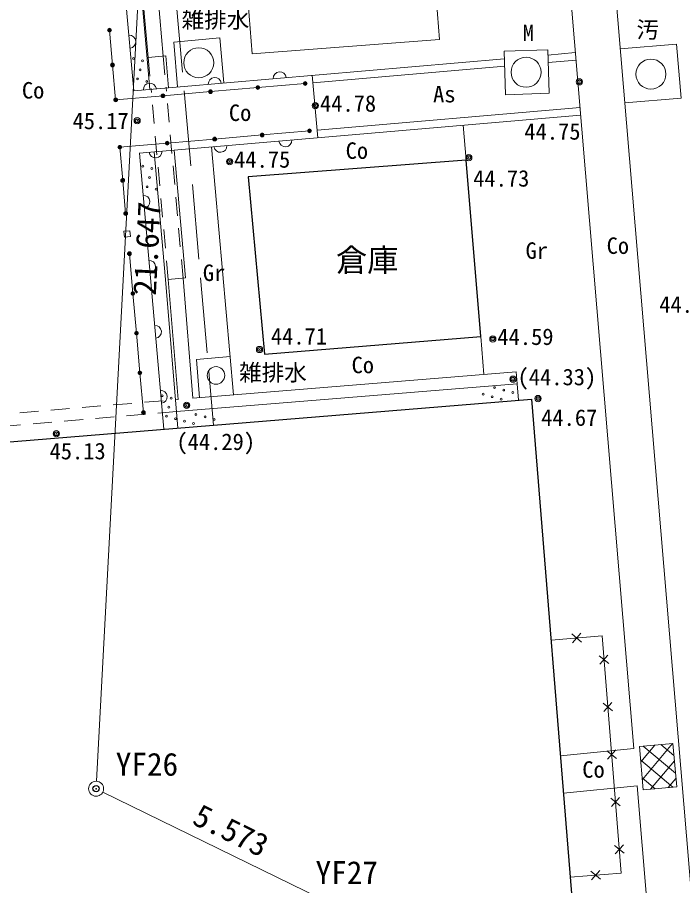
# Model space of a CAD drawing. Units: millimetres, scale not verified. Extents: x -29071210 to -28860960, y -117775216 to -117329466.
# Drawn here: x -28926478 to -28913186, y -117496275 to -117478939 of the extents above; entities that cross this region are included whole.
import ezdxf
from ezdxf.enums import TextEntityAlignment as Align

# ---------------------------------------------------------------- set-up
doc = ezdxf.new("R2010")
doc.units = ezdxf.units.MM
doc.header["$LTSCALE"] = 250
doc.header["$PDMODE"] = 32
doc.header["$PDSIZE"] = 125
doc.linetypes.add('DASHED', pattern=[7.5, 6, -1.5])
doc.linetypes.add('USER4', pattern=[2.5, 1.5, -1])
for name, color, linetype, lineweight in [('S-SUV', 7, 'Continuous', 13), ('S-SUV-HTXT', 7, 'Continuous', 13), ('S-SUV-ROW', 7, 'Continuous', 15), ('S-SUV-SRVR', 3, 'Continuous', 13), ('S-SUV-STR', 1, 'Continuous', 25)]:
    doc.layers.add(name, color=color, linetype=linetype, lineweight=lineweight)
doc.layers.add('S-SUV-BMK', color=7, linetype='Continuous')
doc.styles.add('ＭＳ ゴシック', font='')
doc.styles.get('ＭＳ ゴシック').set_extended_font_data('MS Gothic')

# ---------------------------------------------------------------- blocks, each defined once
blk = doc.blocks.new('ﾌﾟﾛｯﾄﾏｰｸ-03_1')
at = {"color": 3, "linetype": 'Continuous', "lineweight": 25}
blk.add_circle((0, 0), 0.5, dxfattribs=at)
at = {"color": 3}
blk.add_point((0, 0), dxfattribs=at)
blk = doc.blocks.new('ﾌﾟﾛｯﾄﾏｰｸ-03')
at = {"color": 7, "linetype": 'Continuous', "lineweight": 15}
blk.add_circle((0, 0), 0.5, dxfattribs=at)
at = {"color": 7}
blk.add_point((0, 0), dxfattribs=at)

msp = doc.modelspace()

# ---------------------------------------------------------------- hatches: boundary and pattern name
at = {"layer": 'S-SUV'}
h = msp.add_hatch(dxfattribs=at)
h.set_pattern_fill('USER', color=256, style=0, pattern_type=2)
h.set_pattern_definition([(140.11, (-28913815.2, -117493947), (-160.32, -191.82), []), (50.11, (-28913815.2, -117493947), (-191.82, 160.32), [])])
h.paths.add_polyline_path([(-28914048.8, -117493496.2), (-28913381.5, -117493436.5), (-28913304, -117494303), (-28913971.3, -117494362.7)])

# ---------------------------------------------------------------- linework, layer by layer
at = {"layer": 'S-SUV', "linetype": 'DASHED'}
msp.add_line((-28923641.5, -117474804.2), (-28922557.5, -117487082.2), dxfattribs=at)
at = {"layer": 'S-SUV'}
for p, q in [((-28924638.1, -117474885.8), (-28924151, -117480403.8)), ((-28914159.7, -117493536.3), (-28915688.1, -117475365.6)), ((-28923832.8, -117480376.3), (-28924184.6, -117476390.5)), ((-28923861.8, -117479739.8), (-28924158.5, -117476426.5)), ((-28923563, -117479713), (-28923832.7, -117476700.7)), ((-28924637.8, -117479195.2), (-28924576.5, -117479890.4)), ((-28922431.3, -117479350.3), (-28923355, -117479433)), ((-28922431.3, -117479350.3), (-28922353.9, -117480248.9)), ((-28923355, -117479433), (-28923277.8, -117480328.5)), ((-28913308, -117479473), (-28914431.9, -117479567.5)), ((-28913308, -117479473), (-28913217.2, -117480553.2)), ((-28923513.2, -117479708.5), (-28923861.8, -117479739.8)), ((-28923513.2, -117479708.5), (-28923456.3, -117480343.7)), ((-28915881, -117479585), (-28916752, -117479615)), ((-28916752, -117479615), (-28916722, -117480486)), ((-28915851, -117480456), (-28915881, -117479585)), ((-28915331.3, -117479643.6), (-28915877.4, -117479690.7)), ((-28924576.5, -117479890.4), (-28924515.1, -117480585.7)), ((-28916746.8, -117479765.6), (-28924151, -117480403.8)), ((-28915316.1, -117479792.9), (-28915872.2, -117479840.8)), ((-28916741.6, -117479915.8), (-28920573.1, -117480246)), ((-28920586.6, -117480096.6), (-28920473.9, -117481341.5)), ((-28922620.6, -117480422.4), (-28921673.3, -117480340.8)), ((-28921673.3, -117480340.8), (-28920726.1, -117480259.2)), ((-28924515.1, -117480585.7), (-28923567.8, -117480504.1)), ((-28923567.8, -117480504.1), (-28922620.6, -117480422.4)), ((-28916722, -117480486), (-28915851, -117480456)), ((-28914341, -117480647.8), (-28913217.2, -117480553.2)), ((-28915236.5, -117480739.6), (-28920487.4, -117481192.1)), ((-28915223.9, -117480889), (-28924041.1, -117481648.9)), ((-28917511, -117481788), (-28917571, -117481091.4)), ((-28921588.2, -117481287), (-28920640.5, -117481205.3)), ((-28924431.5, -117481532), (-28923483.8, -117481450.3)), ((-28923483.8, -117481450.3), (-28922536, -117481368.7)), ((-28922536, -117481368.7), (-28921588.2, -117481287)), ((-28924373.2, -117482193.2), (-28924431.5, -117481532)), ((-28923515.7, -117484175.9), (-28923742.9, -117481623.3)), ((-28923117.2, -117484141.5), (-28923344.4, -117481588.9)), ((-28922598.8, -117481524.7), (-28922161.5, -117486478)), ((-28924040, -117481648.9), (-28923553.2, -117487163.8)), ((-28924314.8, -117482854.4), (-28924373.2, -117482193.2)), ((-28924229.5, -117483198.2), (-28924349, -117483208.7)), ((-28924349, -117483208.7), (-28924338.4, -117483328.3)), ((-28924338.4, -117483328.3), (-28924218.9, -117483317.7)), ((-28924218.9, -117483317.7), (-28924229.5, -117483198.2)), ((-28924239.7, -117483657.2), (-28924169.6, -117484450.9)), ((-28923515.7, -117484175.9), (-28923270.9, -117487140.7)), ((-28923117.2, -117484141.7), (-28923465.9, -117484171.6)), ((-28923465.9, -117484171.6), (-28923268, -117486568.4)), ((-28923167, -117484146), (-28922969, -117486544)), ((-28924169.6, -117484450.9), (-28924099.5, -117485244.7)), ((-28924099.5, -117485244.7), (-28924029.5, -117486038.4)), ((-28917217, -117485313), (-28917155.3, -117486069.5)), ((-28922899, -117485772), (-28922229, -117485712.8)), ((-28922899, -117485772), (-28922836.9, -117486533.2)), ((-28924029.5, -117486038.4), (-28923959.4, -117486832.2)), ((-28922969, -117486544), (-28916512, -117486017)), ((-28916492.5, -117486256.2), (-28916512, -117486017)), ((-28916492.5, -117486256.2), (-28923298.1, -117486811.6)), ((-28916492.5, -117486256.2), (-28916465.7, -117486582.5)), ((-28923317.8, -117486572.4), (-28923268, -117486568.4)), ((-28914797, -117491289), (-28915814, -117491371.5)), ((-28915208.4, -117491410.9), (-28915402.4, -117491249.5)), ((-28915222.6, -117491235), (-28915388.1, -117491425.5)), ((-28914413.1, -117496024.3), (-28914797, -117491289)), ((-28914839.8, -117491853.5), (-28914677.4, -117491671.8)), ((-28914663.8, -117491839.2), (-28914853.3, -117491686.1)), ((-28914587.1, -117492786.3), (-28914776.6, -117492633.1)), ((-28914763, -117492800.5), (-28914600.6, -117492618.9)), ((-28915626.7, -117493681.1), (-28914159.7, -117493536.3)), ((-28914510.3, -117493733.3), (-28914699.8, -117493580.2)), ((-28914686.2, -117493747.6), (-28914523.8, -117493565.9)), ((-28913381.5, -117493436.5), (-28914048.8, -117493496.2)), ((-28914048.8, -117493496.2), (-28913971.3, -117494362.7)), ((-28913304, -117494303), (-28913381.5, -117493436.5)), ((-28915566.1, -117494428.8), (-28914096.8, -117494283.7)), ((-28913722, -117498739.7), (-28914096.8, -117494283.7)), ((-28913971.3, -117494362.7), (-28913304, -117494303)), ((-28914433.5, -117494680.4), (-28914623, -117494527.3)), ((-28914609.4, -117494694.7), (-28914447.1, -117494513)), ((-28914356.7, -117495627.5), (-28914546.2, -117495474.3)), ((-28914532.6, -117495641.7), (-28914370.3, -117495460.1)), ((-28915018.7, -117495984.9), (-28914824.7, -117496146.2)), ((-28915004.4, -117496160.8), (-28914838.9, -117495970.3)), ((-28915430, -117496106.8), (-28914413.1, -117496024.3))]:
    msp.add_line(p, q, dxfattribs=at)
at = {"layer": 'S-SUV', "linetype": 'USER4'}
for p, q in [((-28923563, -117479713), (-28923506.1, -117480348.2)), ((-28923861.8, -117479739.8), (-28923804.9, -117480374.9)), ((-28923465.9, -117484171.6), (-28923804.9, -117480374.9)), ((-28923167, -117484146), (-28923506.1, -117480348.2)), ((-28927676.3, -117486939.9), (-28923317.8, -117486572.4)), ((-28923298.1, -117486811.6), (-28927656.9, -117487179.1))]:
    msp.add_line(p, q, dxfattribs=at)
at = {"layer": 'S-SUV'}
msp.add_lwpolyline([(-28909989, -117531410), (-28910462, -117525958), (-28911197, -117517437), (-28911733, -117511235), (-28912764, -117499391), (-28914993, -117472892)], dxfattribs=at)
msp.add_lwpolyline([(-28922004, -117476882), (-28918260.7, -117476593.1), (-28918045.5, -117479380.3), (-28921788.9, -117479669.2)], close=True, dxfattribs=at)
for centre, radius in [((-28922854, -117479846), 300), ((-28924159.3, -117479758.2), 18.8), ((-28923978.2, -117479806.8), 18.8), ((-28916314.5, -117480034.5), 300), ((-28913820, -117480073), 300), ((-28924026.7, -117479987.9), 18.8), ((-28924075.2, -117480169), 18.8), ((-28923894.1, -117480217.5), 18.8), ((-28920726.1, -117480259.2), 37.5), ((-28920726.1, -117480259.2), 25), ((-28920726.1, -117480259.2), 12.5), ((-28920640.5, -117481205.3), 37.5), ((-28920640.5, -117481205.3), 25), ((-28920640.5, -117481205.3), 12.5), ((-28923971, -117481909.3), 18.8), ((-28923789.8, -117481957.9), 18.8), ((-28923838.4, -117482139), 18.8), ((-28923886.9, -117482320.1), 18.8), ((-28923705.8, -117482368.6), 18.8), ((-28922508, -117486088), 175), ((-28923585.5, -117486492.7), 18.8), ((-28917172.1, -117486464.2), 18.8), ((-28916942.4, -117486331.6), 18.8), ((-28916761.3, -117486380.1), 18.8), ((-28916580.2, -117486428.6), 18.8), ((-28923404.4, -117486541.2), 18.8), ((-28916991, -117486512.7), 18.8), ((-28916809.8, -117486561.2), 18.8), ((-28923959.4, -117486832.2), 37.5), ((-28923959.4, -117486832.2), 25), ((-28923959.4, -117486832.2), 12.5), ((-28923452.9, -117486722.3), 18.8), ((-28923501.4, -117486903.4), 18.8), ((-28923320.3, -117486952), 18.8), ((-28923139.2, -117487000.5), 18.8), ((-28922909.6, -117486867.9), 18.8), ((-28922728.5, -117486916.4), 18.8), ((-28922547.4, -117486965), 18.8), ((-28922958.1, -117487049), 18.8)]:
    msp.add_circle(centre, radius, dxfattribs=at)
for centre, radius, start, end in [((-28924637.8, -117479195.2), 37.5, 0, 180), ((-28924637.8, -117479195.2), 37.5, 180, 0), ((-28924637.8, -117479195.2), 25, 0, 180), ((-28924637.8, -117479195.2), 25, 180, 0), ((-28924637.8, -117479195.2), 12.5, 0, 180), ((-28924637.8, -117479195.2), 12.5, 180, 0), ((-28924242.6, -117479427.1), 130.3, 277.39895, 92.69125), ((-28924576.5, -117479890.4), 37.5, 0, 180), ((-28924576.5, -117479890.4), 37.5, 180, 0), ((-28924576.5, -117479890.4), 25, 0, 180), ((-28924576.5, -117479890.4), 25, 180, 0), ((-28924576.5, -117479890.4), 12.5, 0, 180), ((-28924576.5, -117479890.4), 12.5, 180, 0), ((-28921235, -117480157.8), 130.3, 7.27969, 182.57199), ((-28922532.6, -117480269.7), 130.3, 7.27969, 182.57199), ((-28923830.2, -117480381.5), 130.3, 7.27969, 182.57199), ((-28922620.6, -117480422.4), 37.5, 0, 180), ((-28922620.6, -117480422.4), 25, 0, 180), ((-28922620.6, -117480422.4), 12.5, 0, 180), ((-28921673.3, -117480340.8), 37.5, 0, 180), ((-28921673.3, -117480340.8), 37.5, 180, 0), ((-28921673.3, -117480340.8), 25, 0, 180), ((-28921673.3, -117480340.8), 25, 180, 0), ((-28921673.3, -117480340.8), 12.5, 0, 180), ((-28921673.3, -117480340.8), 12.5, 180, 0), ((-28924515.1, -117480585.7), 37.5, 0, 180), ((-28924515.1, -117480585.7), 37.5, 180, 0), ((-28924515.1, -117480585.7), 25, 0, 180), ((-28924515.1, -117480585.7), 25, 180, 0), ((-28924515.1, -117480585.7), 12.5, 0, 180), ((-28924515.1, -117480585.7), 12.5, 180, 0), ((-28923567.8, -117480504.1), 37.5, 0, 180), ((-28923567.8, -117480504.1), 37.5, 180, 0), ((-28923567.8, -117480504.1), 25, 0, 180), ((-28923567.8, -117480504.1), 25, 180, 0), ((-28923567.8, -117480504.1), 12.5, 0, 180), ((-28923567.8, -117480504.1), 12.5, 180, 0), ((-28922620.6, -117480422.4), 37.5, 180, 0), ((-28922620.6, -117480422.4), 25, 180, 0), ((-28922620.6, -117480422.4), 12.5, 180, 0), ((-28921588.2, -117481287), 37.5, 0, 180), ((-28921588.2, -117481287), 25, 0, 180), ((-28921588.2, -117481287), 12.5, 0, 180), ((-28923483.8, -117481450.3), 37.5, 0, 180), ((-28923483.8, -117481450.3), 37.5, 180, 0), ((-28923483.8, -117481450.3), 25, 0, 180), ((-28923483.8, -117481450.3), 25, 180, 0), ((-28923483.8, -117481450.3), 12.5, 0, 180), ((-28923483.8, -117481450.3), 12.5, 180, 0), ((-28922536, -117481368.7), 37.5, 0, 180), ((-28922536, -117481368.7), 37.5, 180, 0), ((-28922536, -117481368.7), 25, 0, 180), ((-28922536, -117481368.7), 25, 180, 0), ((-28922536, -117481368.7), 12.5, 0, 180), ((-28922536, -117481368.7), 12.5, 180, 0), ((-28921588.2, -117481287), 37.5, 180, 0), ((-28921588.2, -117481287), 25, 180, 0), ((-28921588.2, -117481287), 12.5, 180, 0), ((-28921123.1, -117481392.1), 130.3, 187.27858, 2.57311), ((-28924431.5, -117481532), 37.5, 0, 180), ((-28924431.5, -117481532), 37.5, 180, 0), ((-28924431.5, -117481532), 25, 0, 180), ((-28924431.5, -117481532), 25, 180, 0), ((-28924431.5, -117481532), 12.5, 0, 180), ((-28924431.5, -117481532), 12.5, 180, 0), ((-28923718.3, -117481615.7), 130.3, 187.27858, 2.57311), ((-28922420.7, -117481503.9), 130.3, 187.27858, 2.57311), ((-28924373.2, -117482193.2), 37.5, 0, 180), ((-28924373.2, -117482193.2), 37.5, 180, 0), ((-28924373.2, -117482193.2), 25, 0, 180), ((-28924373.2, -117482193.2), 25, 180, 0), ((-28924373.2, -117482193.2), 12.5, 0, 180), ((-28924373.2, -117482193.2), 12.5, 180, 0), ((-28923960.2, -117482623.6), 130.3, 277.40815, 92.70268), ((-28924314.8, -117482854.4), 37.5, 0, 180), ((-28924314.8, -117482854.4), 25, 0, 180), ((-28924314.8, -117482854.4), 12.5, 0, 180), ((-28924314.8, -117482854.4), 37.5, 180, 0), ((-28924314.8, -117482854.4), 25, 180, 0), ((-28924314.8, -117482854.4), 12.5, 180, 0), ((-28924239.7, -117483657.2), 37.5, 0, 180), ((-28924239.7, -117483657.2), 37.5, 180, 0), ((-28924239.7, -117483657.2), 25, 0, 180), ((-28924239.7, -117483657.2), 25, 180, 0), ((-28924239.7, -117483657.2), 12.5, 0, 180), ((-28924239.7, -117483657.2), 12.5, 180, 0), ((-28923845.5, -117483920.9), 130.3, 277.40815, 92.70268), ((-28924169.6, -117484450.9), 37.5, 0, 180), ((-28924169.6, -117484450.9), 37.5, 180, 0), ((-28924169.6, -117484450.9), 25, 0, 180), ((-28924169.6, -117484450.9), 25, 180, 0), ((-28924169.6, -117484450.9), 12.5, 0, 180), ((-28924169.6, -117484450.9), 12.5, 180, 0), ((-28923730.7, -117485218.3), 130.3, 277.40815, 92.70268), ((-28924099.5, -117485244.7), 37.5, 0, 180), ((-28924099.5, -117485244.7), 37.5, 180, 0), ((-28924099.5, -117485244.7), 25, 0, 180), ((-28924099.5, -117485244.7), 25, 180, 0), ((-28924099.5, -117485244.7), 12.5, 0, 180), ((-28924099.5, -117485244.7), 12.5, 180, 0), ((-28924029.5, -117486038.4), 37.5, 0, 180), ((-28924029.5, -117486038.4), 37.5, 180, 0), ((-28924029.5, -117486038.4), 25, 0, 180), ((-28924029.5, -117486038.4), 25, 180, 0), ((-28924029.5, -117486038.4), 12.5, 0, 180), ((-28924029.5, -117486038.4), 12.5, 180, 0), ((-28923615.9, -117486515.6), 130.3, 277.40815, 92.70268)]:
    msp.add_arc(centre, radius, start, end, dxfattribs=at)
at = {"layer": 'S-SUV-ROW'}
for p, q in [((-28923758.4, -117472872.5), (-28924896.5, -117494190.3)), ((-28924769.7, -117494405.9), (-28920030.2, -117496719.5))]:
    msp.add_line(p, q, dxfattribs=at)
at = {"layer": 'S-SUV-STR'}
for p, q in [((-28917511, -117481788), (-28921864, -117482125)), ((-28917217, -117485313), (-28917511, -117481788)), ((-28921864, -117482125), (-28921542, -117485662)), ((-28921542, -117485662), (-28917217, -117485313)), ((-28962493, -117490358), (-28916204, -117486561)), ((-28916204, -117486561), (-28915353, -117497057))]:
    msp.add_line(p, q, dxfattribs=at)

# ---------------------------------------------------------------- block references
at = {"layer": 'S-SUV-BMK', "xscale": 300, "yscale": 300}
msp.add_blockref('ﾌﾟﾛｯﾄﾏｰｸ-03', (-28924904.5, -117494340.1), dxfattribs=at)
at = {"layer": 'S-SUV-SRVR', "xscale": 75, "yscale": 75}
for p in [(-28915248.1, -117480226.8), (-28920523, -117480702), (-28924084, -117481004), (-28922238, -117481819.3), (-28917458.2, -117481738.9), (-28916978, -117485359.1), (-28921640.5, -117485571.2), (-28916576.6, -117486163.5), (-28923093.2, -117486684.1), (-28916074.2, -117486549.8), (-28925699, -117487253)]:
    msp.add_blockref('ﾌﾟﾛｯﾄﾏｰｸ-03_1', p, dxfattribs=at)

# ---------------------------------------------------------------- texts
at = {"layer": 'S-SUV-BMK', "style": 'ＭＳ ゴシック'}
for s, p in [('YF26', (-28924511.9, -117493622.2)), ('YF27', (-28920520.4, -117495785.3))]:
    msp.add_text(s, height=458.2, dxfattribs=at).set_placement(p, align=Align.TOP_LEFT)
at = {"layer": 'S-SUV-HTXT', "style": 'ＭＳ ゴシック'}
for s, height, p in [('雑排水', 329.9, (-28922520.6, -117478986.8)), ('M', 329.9, (-28916267.6, -117479249.2)), ('Co', 329.9, (-28926163.1, -117480395.7)), ('As', 329.9, (-28917947.5, -117480471.4)), ('Co', 329.9, (-28922027.7, -117480843.5)), ('Co', 329.9, (-28919694.6, -117481599.8)), ('Co', 329.9, (-28914480, -117483497.2)), ('倉庫', 458.2, (-28919488, -117483785.7)), ('Gr', 329.9, (-28916099.9, -117483595.6)), ('Gr', 329.9, (-28922548, -117484038.2)), ('Co', 329.9, (-28919576.5, -117485879.4)), ('雑排水', 329.9, (-28921370.6, -117486029.9)), ('Co', 329.9, (-28914966.7, -117493955.7))]:
    msp.add_text(s, height=height, dxfattribs=at).set_placement(p, align=Align.MIDDLE_CENTER)
for s, height, rotation, p in [('汚', 329.9, 0.003, (-28913882.2, -117479185)), ('21.647', 458.2, 86.944, (-28923890.5, -117483554.7)), ('5.573', 458.2, 333.98, (-28922208, -117495169.5))]:
    msp.add_text(s, height=height, rotation=rotation, dxfattribs=at).set_placement(p, align=Align.MIDDLE_CENTER)
at = {"layer": 'S-SUV-SRVR', "style": 'ＭＳ ゴシック'}
for s, p in [('44.78', (-28920432.1, -117480922.2)), ('45.17', (-28925375.4, -117481270.2)), ('44.75', (-28916348, -117481479.8)), ('44.75', (-28922147.2, -117482039.5)), ('44.73', (-28917370.6, -117482417.3)), ('44.74', (-28913653.4, -117484936)), ('44.71', (-28921413.1, -117485569.8)), ('44.59', (-28916887.2, -117485579.2)), ('44.67', (-28916012.9, -117487194.3)), ('45.13', (-28925834.9, -117487862.5))]:
    msp.add_text(s, height=329.9, dxfattribs=at).set_placement(p, align=Align.BOTTOM_LEFT)
for s, p in [('(44.33)', (-28915698.2, -117486383.7)), ('(44.29)', (-28922514.5, -117487676.1))]:
    msp.add_text(s, height=329.9, dxfattribs=at).set_placement(p, align=Align.BOTTOM_CENTER)

doc.saveas('drawing.dxf')
